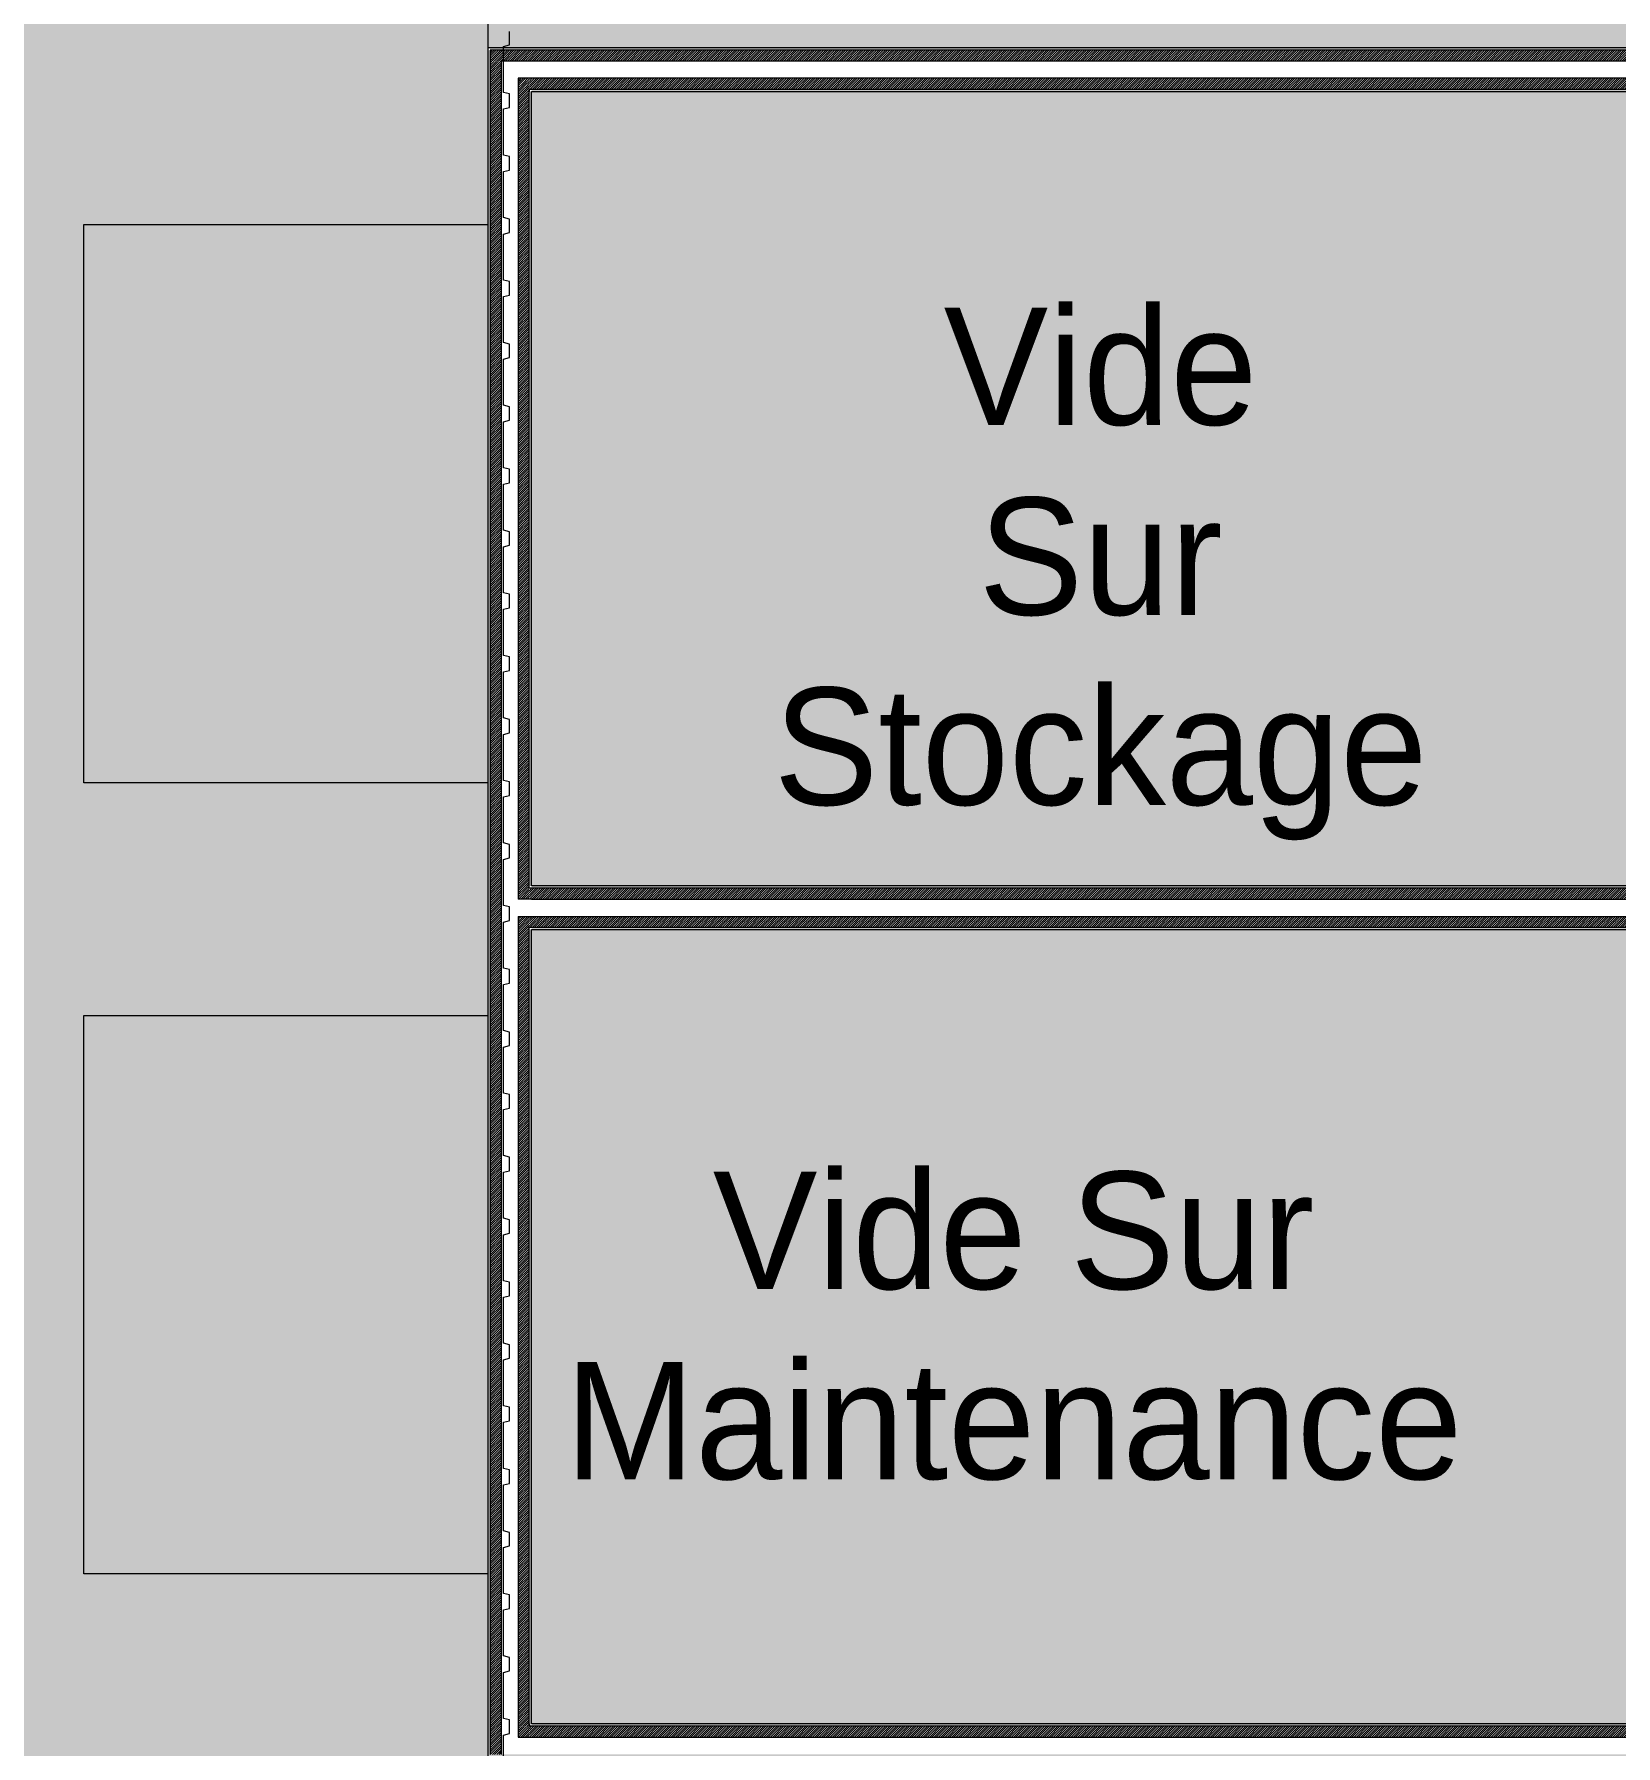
# Model space of a CAD drawing. Header units: millimetres. Extents: x 141848 to 1648660, y -465012 to -151356.
# Drawn here: x 393673 to 403791, y -216756 to -205809 of the extents above; entities that cross this region are included whole.
import ezdxf

# ---------------------------------------------------------------- set-up
doc = ezdxf.new("R2010")
doc.units = ezdxf.units.MM
doc.header["$MEASUREMENT"] = 0
doc.linetypes.add('Wipeout_Contour', pattern=[1000, 0, -1000])
for name, color, linetype in [('Hachure', 7, 'Continuous'), ('Intérieur - Agencement', 7, 'Continuous'), ('Sols_ Dalles', 7, 'Continuous')]:
    doc.layers.add(name, color=color, linetype=linetype)
doc.styles.add('STYLE_GENERE_1', font='')
doc.styles.get('STYLE_GENERE_1').set_extended_font_data('Agency FB')
pattern_1 = [(45, (0, 175), (-55.684659, 55.684659), [0, -52.5, 0, -78.75]), (110, (175, 175), (74.000794, 26.934086), [0, -38.5, 0, -66.5])]
pattern_2 = [(45, (0, 0), (-7.07106781, 7.07106781), [])]

# ---------------------------------------------------------------- blocks, each defined once
blk = doc.blocks.new('Dalle_9_1', base_point=(381460, -188434))
at = {"layer": 'Sols_ Dalles', "linetype": 'Continuous', "lineweight": 0, "true_color": 0x3f3f3f}
blk.add_hatch(color=250, dxfattribs=at).paths.add_polyline_path([(381460, -188434), (381460, -231396), (396575, -231396), (396575, -188434)])
at = {"layer": 'Sols_ Dalles', "color": 250, "linetype": 'Continuous', "lineweight": 5, "true_color": 0x1f1f1f, "flags": 128}
blk.add_lwpolyline([(381460, -188434), (396575, -188434), (396575, -231396), (381460, -231396)], close=True, dxfattribs=at)
blk = doc.blocks.new('Dalle_10_1', base_point=(396575, -216896))
at = {"layer": 'Sols_ Dalles', "linetype": 'Continuous', "lineweight": 0, "true_color": 0x3f3f3f}
blk.add_hatch(color=250, dxfattribs=at).paths.add_polyline_path([(396575, -216896), (396575, -231396), (404276, -231396), (404276, -216896), (414075, -216896), (414075, -205896), (404276, -205896), (404276, -188411), (396575, -188411), (396575, -205896)])
at = {"layer": 'Sols_ Dalles', "color": 250, "linetype": 'Continuous', "lineweight": 5, "true_color": 0x1f1f1f, "flags": 128}
blk.add_lwpolyline([(396575, -216896), (396575, -231396), (404276, -231396), (404276, -216896), (414075, -216896), (414075, -205896), (404276, -205896), (404276, -188411), (396575, -188411), (396575, -205896)], close=True, dxfattribs=at)
blk = doc.blocks.new('Mur_47_1', base_point=(396575, -205896))
at = {"color": 254, "linetype": 'Wipeout_Contour', "lineweight": 0, "ltscale": 1340543.712609688}
blk.add_wipeout([(396590, -205911), (396575, -205896), (396575, -205911)], dxfattribs=at)
at = {"color": 254, "linetype": 'Wipeout_Contour', "lineweight": 0, "ltscale": 1341615.655662227}
blk.add_wipeout([(396855, -206176), (396840, -206161), (396840, -206176)], dxfattribs=at)
at = {"linetype": 'Continuous', "lineweight": 5, "true_color": 0x5f5f5f}
h = blk.add_hatch(dxfattribs=at)
h.set_pattern_fill('Enduit_0001', color=251, style=0, pattern_type=2)
h.set_pattern_definition(pattern_1)
h.paths.add_polyline_path([(396590, -205911), (396575, -205896), (396575, -205911)])
h = blk.add_hatch(dxfattribs=at)
h.set_pattern_fill('Enduit_0001', color=251, style=0, pattern_type=2)
h.set_pattern_definition(pattern_1)
h.paths.add_polyline_path([(396855, -206176), (396840, -206161), (396840, -206176)])
at = {"color": 254, "linetype": 'Wipeout_Contour', "lineweight": 0, "ltscale": 1340703.891809104}
blk.add_wipeout([(396660, -205981), (396590, -205911), (396590, -205981)], dxfattribs=at)
at = {"linetype": 'Continuous', "lineweight": 5, "true_color": 0x5f5f5f}
h = blk.add_hatch(dxfattribs=at)
h.set_pattern_fill('Briques_terre_cuite__int_97', color=251, style=0, pattern_type=2)
h.set_pattern_definition(pattern_2)
h.paths.add_polyline_path([(396660, -205981), (396590, -205911), (396590, -205981)])
at = {"color": 254, "linetype": 'Wipeout_Contour', "lineweight": 0, "ltscale": 1800592.239460326}
blk.add_wipeout([(396590, -205911), (403996, -205911), (403996, -205896), (396590, -205896)], dxfattribs=at)
at = {"color": 254, "linetype": 'Wipeout_Contour', "lineweight": 0, "ltscale": 1341059.419599958}
blk.add_wipeout([(396770, -206091), (396660, -205981), (396660, -206091)], dxfattribs=at)
at = {"linetype": 'Continuous', "lineweight": 5, "true_color": 0x5f5f5f}
h = blk.add_hatch(dxfattribs=at)
h.set_pattern_fill('Enduit_0001', color=251, style=0, pattern_type=2)
h.set_pattern_definition(pattern_1)
h.paths.add_polyline_path([(396590, -205911), (403996, -205911), (403996, -205896), (396590, -205896)])
at = {"color": 254, "linetype": 'Wipeout_Contour', "lineweight": 0, "ltscale": 1341432.010441144}
blk.add_wipeout([(396840, -206161), (396770, -206091), (396770, -206161)], dxfattribs=at)
at = {"linetype": 'Continuous', "lineweight": 5, "true_color": 0x5f5f5f}
h = blk.add_hatch(dxfattribs=at)
h.set_pattern_fill('Briques_terre_cuite__int_97', color=251, style=0, pattern_type=2)
h.set_pattern_definition(pattern_2)
h.paths.add_polyline_path([(396840, -206161), (396770, -206091), (396770, -206161)])
at = {"color": 254, "linetype": 'Wipeout_Contour', "lineweight": 0, "ltscale": 1340548.765117391}
blk.add_wipeout([(396590, -205896), (396575, -205896), (396590, -205911)], dxfattribs=at)
at = {"color": 254, "linetype": 'Wipeout_Contour', "lineweight": 0, "ltscale": 1800820.990453616}
blk.add_wipeout([(396660, -205981), (404011, -205981), (404011, -205911), (396660, -205911)], dxfattribs=at)
at = {"linetype": 'Continuous', "lineweight": 5, "true_color": 0x5f5f5f}
h = blk.add_hatch(dxfattribs=at)
h.set_pattern_fill('Enduit_0001', color=251, style=0, pattern_type=2)
h.set_pattern_definition(pattern_1)
h.paths.add_polyline_path([(396590, -205896), (396575, -205896), (396590, -205911)])
h = blk.add_hatch(dxfattribs=at)
h.set_pattern_fill('Briques_terre_cuite__int_97', color=251, style=0, pattern_type=2)
h.set_pattern_definition(pattern_2)
h.paths.add_polyline_path([(396660, -205981), (404011, -205981), (404011, -205911), (396660, -205911)])
at = {"color": 254, "linetype": 'Wipeout_Contour', "lineweight": 0, "ltscale": 1801547.655244562}
blk.add_wipeout([(396855, -206176), (403996, -206176), (403996, -206161), (396855, -206161)], dxfattribs=at)
at = {"linetype": 'Continuous', "lineweight": 5, "true_color": 0x5f5f5f}
h = blk.add_hatch(dxfattribs=at)
h.set_pattern_fill('Enduit_0001', color=251, style=0, pattern_type=2)
h.set_pattern_definition(pattern_1)
h.paths.add_polyline_path([(396855, -206176), (403996, -206176), (403996, -206161), (396855, -206161)])
at = {"color": 254, "linetype": 'Wipeout_Contour', "lineweight": 0, "ltscale": 1340732.410093152}
blk.add_wipeout([(396660, -205911), (396590, -205911), (396660, -205981)], dxfattribs=at)
at = {"color": 254, "linetype": 'Wipeout_Contour', "lineweight": 0, "ltscale": 1801305.67495809}
blk.add_wipeout([(396770, -206091), (404081, -206091), (404081, -205981), (396770, -205981)], dxfattribs=at)
at = {"linetype": 'Continuous', "lineweight": 5, "true_color": 0x5f5f5f}
h = blk.add_hatch(dxfattribs=at)
h.set_pattern_fill('Briques_terre_cuite__int_97', color=251, style=0, pattern_type=2)
h.set_pattern_definition(pattern_2)
h.paths.add_polyline_path([(396660, -205911), (396590, -205911), (396660, -205981)])
at = {"color": 7, "linetype": 'Continuous', "lineweight": 5}
for p, q in [((396590, -205911), (396590, -205981)), ((396660, -205911), (396590, -205911)), ((404011, -205911), (396660, -205911))]:
    blk.add_line(p, q, dxfattribs=at)
at = {"color": 7, "linetype": 'Continuous', "lineweight": 5, "flags": 128}
for points in [[(396575, -205896), (396575, -205911)], [(403996, -205896), (396575, -205896)]]:
    blk.add_lwpolyline(points, dxfattribs=at)
at = {"color": 254, "linetype": 'Wipeout_Contour', "lineweight": 0, "ltscale": 1341620.702947887}
blk.add_wipeout([(396855, -206161), (396840, -206161), (396855, -206176)], dxfattribs=at)
at = {"linetype": 'Continuous', "lineweight": 5, "true_color": 0x5f5f5f}
h = blk.add_hatch(dxfattribs=at)
h.set_pattern_fill('Enduit_0001', color=251, style=0, pattern_type=2)
h.set_pattern_definition(pattern_1)
h.paths.add_polyline_path([(396855, -206161), (396840, -206161), (396855, -206176)])
at = {"color": 254, "linetype": 'Wipeout_Contour', "lineweight": 0, "ltscale": 1341104.991735137}
blk.add_wipeout([(396770, -205981), (396660, -205981), (396770, -206091)], dxfattribs=at)
at = {"color": 7, "linetype": 'Continuous', "lineweight": 5}
for p, q in [((396660, -205981), (396660, -206091)), ((396770, -205981), (396660, -205981)), ((404081, -205981), (396770, -205981))]:
    blk.add_line(p, q, dxfattribs=at)
at = {"color": 254, "linetype": 'Wipeout_Contour', "lineweight": 0, "ltscale": 1801469.942947924}
blk.add_wipeout([(396840, -206161), (404011, -206161), (404011, -206091), (396840, -206091)], dxfattribs=at)
at = {"linetype": 'Continuous', "lineweight": 5, "true_color": 0x5f5f5f}
h = blk.add_hatch(dxfattribs=at)
h.set_pattern_fill('Briques_terre_cuite__int_97', color=251, style=0, pattern_type=2)
h.set_pattern_definition(pattern_2)
h.paths.add_polyline_path([(396840, -206161), (404011, -206161), (404011, -206091), (396840, -206091)])
at = {"color": 254, "linetype": 'Wipeout_Contour', "lineweight": 0, "ltscale": 1341460.51244093}
blk.add_wipeout([(396840, -206091), (396770, -206091), (396840, -206161)], dxfattribs=at)
at = {"linetype": 'Continuous', "lineweight": 5, "true_color": 0x5f5f5f}
h = blk.add_hatch(dxfattribs=at)
h.set_pattern_fill('Briques_terre_cuite__int_97', color=251, style=0, pattern_type=2)
h.set_pattern_definition(pattern_2)
h.paths.add_polyline_path([(396840, -206091), (396770, -206091), (396840, -206161)])
at = {"color": 7, "linetype": 'Continuous', "lineweight": 5}
for p, q in [((396770, -206091), (396770, -206161)), ((396840, -206091), (396770, -206091)), ((404011, -206091), (396840, -206091)), ((396840, -206161), (396840, -206176)), ((396840, -206161), (404011, -206161))]:
    blk.add_line(p, q, dxfattribs=at)
at = {"color": 7, "linetype": 'Continuous', "lineweight": 5, "flags": 128}
blk.add_lwpolyline([(396855, -206176), (403996, -206176)], dxfattribs=at)
blk = doc.blocks.new('Mur_49_1', base_point=(414075, -216896))
at = {"color": 254, "linetype": 'Wipeout_Contour', "lineweight": 0, "ltscale": 1356353.496053145}
blk.add_wipeout([(396840, -216616), (396840, -216631), (396855, -216616)], dxfattribs=at)
at = {"color": 254, "linetype": 'Wipeout_Contour', "lineweight": 0, "ltscale": 1356130.70415378}
blk.add_wipeout([(396660, -216701), (396660, -216811), (396770, -216701)], dxfattribs=at)
at = {"linetype": 'Continuous', "lineweight": 5, "true_color": 0x5f5f5f}
h = blk.add_hatch(dxfattribs=at)
h.set_pattern_fill('Enduit_0001', color=251, style=0, pattern_type=2)
h.set_pattern_definition(pattern_1)
h.paths.add_polyline_path([(396840, -216616), (396840, -216631), (396855, -216616)])
at = {"color": 254, "linetype": 'Wipeout_Contour', "lineweight": 0, "ltscale": 1356265.372197716}
blk.add_wipeout([(396770, -216631), (396770, -216701), (396840, -216631)], dxfattribs=at)
at = {"linetype": 'Continuous', "lineweight": 5, "true_color": 0x5f5f5f}
h = blk.add_hatch(dxfattribs=at)
h.set_pattern_fill('Briques_terre_cuite__int_97', color=251, style=0, pattern_type=2)
h.set_pattern_definition(pattern_2)
h.paths.add_polyline_path([(396770, -216631), (396770, -216701), (396840, -216631)])
at = {"color": 254, "linetype": 'Wipeout_Contour', "lineweight": 0, "ltscale": 1356373.450516287}
blk.add_wipeout([(396855, -216616), (396840, -216631), (396855, -216631)], dxfattribs=at)
at = {"color": 254, "linetype": 'Wipeout_Contour', "lineweight": 0, "ltscale": 1356279.579442101}
blk.add_wipeout([(396770, -216701), (396660, -216811), (396770, -216811)], dxfattribs=at)
at = {"linetype": 'Continuous', "lineweight": 5, "true_color": 0x5f5f5f}
h = blk.add_hatch(dxfattribs=at)
h.set_pattern_fill('Enduit_0001', color=251, style=0, pattern_type=2)
h.set_pattern_definition(pattern_1)
h.paths.add_polyline_path([(396855, -216616), (396840, -216631), (396855, -216631)])
at = {"color": 7, "linetype": 'Continuous', "lineweight": 5}
blk.add_line((396660, -216701), (396660, -216811), dxfattribs=at)
at = {"color": 254, "linetype": 'Wipeout_Contour', "lineweight": 0, "ltscale": 1821324.508701879}
blk.add_wipeout([(404081, -216701), (396770, -216701), (396770, -216811), (404081, -216811)], dxfattribs=at)
at = {"color": 254, "linetype": 'Wipeout_Contour', "lineweight": 0, "ltscale": 1821071.633639249}
blk.add_wipeout([(403996, -216616), (396855, -216616), (396855, -216631), (403996, -216631)], dxfattribs=at)
at = {"linetype": 'Continuous', "lineweight": 5, "true_color": 0x5f5f5f}
h = blk.add_hatch(dxfattribs=at)
h.set_pattern_fill('Enduit_0001', color=251, style=0, pattern_type=2)
h.set_pattern_definition(pattern_1)
h.paths.add_polyline_path([(403996, -216616), (396855, -216616), (396855, -216631), (403996, -216631)])
at = {"color": 254, "linetype": 'Wipeout_Contour', "lineweight": 0, "ltscale": 1356359.958363425}
blk.add_wipeout([(396840, -216631), (396770, -216701), (396840, -216701)], dxfattribs=at)
at = {"linetype": 'Continuous', "lineweight": 5, "true_color": 0x5f5f5f}
h = blk.add_hatch(dxfattribs=at)
h.set_pattern_fill('Briques_terre_cuite__int_97', color=251, style=0, pattern_type=2)
h.set_pattern_definition(pattern_2)
h.paths.add_polyline_path([(396840, -216631), (396770, -216701), (396840, -216701)])
at = {"color": 7, "linetype": 'Continuous', "lineweight": 5}
blk.add_line((396770, -216631), (396770, -216701), dxfattribs=at)
at = {"color": 254, "linetype": 'Wipeout_Contour', "lineweight": 0, "ltscale": 1821152.642929651}
blk.add_wipeout([(404011, -216631), (396840, -216631), (396840, -216701), (404011, -216701)], dxfattribs=at)
at = {"linetype": 'Continuous', "lineweight": 5, "true_color": 0x5f5f5f}
h = blk.add_hatch(dxfattribs=at)
h.set_pattern_fill('Briques_terre_cuite__int_97', color=251, style=0, pattern_type=2)
h.set_pattern_definition(pattern_2)
h.paths.add_polyline_path([(404011, -216631), (396840, -216631), (396840, -216701), (404011, -216701)])
at = {"color": 7, "linetype": 'Continuous', "lineweight": 5}
for p, q in [((396840, -216616), (396840, -216631)), ((404011, -216631), (396840, -216631)), ((396770, -216701), (396840, -216701)), ((396840, -216701), (404011, -216701))]:
    blk.add_line(p, q, dxfattribs=at)
at = {"color": 7, "linetype": 'Continuous', "lineweight": 5, "flags": 128}
blk.add_lwpolyline([(403996, -216616), (396855, -216616)], dxfattribs=at)
blk = doc.blocks.new('Mur_50_1', base_point=(396575, -216896))
at = {"color": 254, "linetype": 'Wipeout_Contour', "lineweight": 0, "ltscale": 1797728.550191068}
blk.add_wipeout([(396590, -216881), (396590, -205911), (396575, -205911), (396575, -216881)], dxfattribs=at)
at = {"color": 254, "linetype": 'Wipeout_Contour', "lineweight": 0, "ltscale": 1793567.308940353}
blk.add_wipeout([(396855, -211256), (396855, -206176), (396840, -206176), (396840, -211256)], dxfattribs=at)
at = {"color": 254, "linetype": 'Wipeout_Contour', "lineweight": 0, "ltscale": 1798808.989187845}
blk.add_wipeout([(396855, -211536), (396855, -211521), (396840, -211521), (396840, -211536)], dxfattribs=at)
at = {"linetype": 'Continuous', "lineweight": 5, "true_color": 0x5f5f5f}
h = blk.add_hatch(dxfattribs=at)
h.set_pattern_fill('Enduit_0001', color=251, style=0, pattern_type=2)
h.set_pattern_definition(pattern_1)
h.paths.add_polyline_path([(396590, -216881), (396590, -205911), (396575, -205911), (396575, -216881)])
h = blk.add_hatch(dxfattribs=at)
h.set_pattern_fill('Enduit_0001', color=251, style=0, pattern_type=2)
h.set_pattern_definition(pattern_1)
h.paths.add_polyline_path([(396855, -211256), (396855, -206176), (396840, -206176), (396840, -211256)])
h = blk.add_hatch(dxfattribs=at)
h.set_pattern_fill('Enduit_0001', color=251, style=0, pattern_type=2)
h.set_pattern_definition(pattern_1)
h.paths.add_polyline_path([(396855, -211536), (396855, -211521), (396840, -211521), (396840, -211536)])
at = {"color": 254, "linetype": 'Wipeout_Contour', "lineweight": 0, "ltscale": 1797875.923171523}
blk.add_wipeout([(396660, -216811), (396660, -205981), (396590, -205981), (396590, -216811)], dxfattribs=at)
at = {"color": 254, "linetype": 'Wipeout_Contour', "lineweight": 0, "ltscale": 1798310.636444219}
blk.add_wipeout([(396855, -211271), (396855, -211256), (396840, -211256), (396840, -211271)], dxfattribs=at)
at = {"color": 254, "linetype": 'Wipeout_Contour', "lineweight": 0, "ltscale": 1803646.683495411}
blk.add_wipeout([(396855, -216616), (396855, -211536), (396840, -211536), (396840, -216616)], dxfattribs=at)
at = {"linetype": 'Continuous', "lineweight": 5, "true_color": 0x5f5f5f}
h = blk.add_hatch(dxfattribs=at)
h.set_pattern_fill('Briques_terre_cuite__int_97', color=251, style=0, pattern_type=2)
h.set_pattern_definition(pattern_2)
h.paths.add_polyline_path([(396660, -216811), (396660, -205981), (396590, -205981), (396590, -216811)])
h = blk.add_hatch(dxfattribs=at)
h.set_pattern_fill('Enduit_0001', color=251, style=0, pattern_type=2)
h.set_pattern_definition(pattern_1)
h.paths.add_polyline_path([(396855, -211271), (396855, -211256), (396840, -211256), (396840, -211271)])
h = blk.add_hatch(dxfattribs=at)
h.set_pattern_fill('Enduit_0001', color=251, style=0, pattern_type=2)
h.set_pattern_definition(pattern_1)
h.paths.add_polyline_path([(396855, -216616), (396855, -211536), (396840, -211536), (396840, -216616)])
at = {"color": 7, "linetype": 'Continuous', "lineweight": 5}
for p, q in [((396590, -205911), (396590, -205981)), ((396590, -205981), (396590, -216811))]:
    blk.add_line(p, q, dxfattribs=at)
at = {"color": 7, "linetype": 'Continuous', "lineweight": 5, "flags": 128}
blk.add_lwpolyline([(396575, -205911), (396575, -216881)], dxfattribs=at)
at = {"color": 254, "linetype": 'Wipeout_Contour', "lineweight": 0, "ltscale": 1793099.785314525}
blk.add_wipeout([(396770, -211341), (396770, -206091), (396660, -206091), (396660, -211341)], dxfattribs=at)
at = {"color": 7, "linetype": 'Continuous', "lineweight": 5}
blk.add_line((396660, -205981), (396660, -206091), dxfattribs=at)
at = {"color": 254, "linetype": 'Wipeout_Contour', "lineweight": 0, "ltscale": 1793417.120002518}
blk.add_wipeout([(396840, -211271), (396840, -206161), (396770, -206161), (396770, -211271)], dxfattribs=at)
at = {"color": 254, "linetype": 'Wipeout_Contour', "lineweight": 0, "ltscale": 1798092.010114519}
blk.add_wipeout([(396770, -211451), (396770, -211341), (396660, -211341), (396660, -211451)], dxfattribs=at)
at = {"linetype": 'Continuous', "lineweight": 5, "true_color": 0x5f5f5f}
h = blk.add_hatch(dxfattribs=at)
h.set_pattern_fill('Briques_terre_cuite__int_97', color=251, style=0, pattern_type=2)
h.set_pattern_definition(pattern_2)
h.paths.add_polyline_path([(396840, -211271), (396840, -206161), (396770, -206161), (396770, -211271)])
at = {"color": 7, "linetype": 'Continuous', "lineweight": 5}
for p, q in [((396660, -206091), (396660, -211341)), ((396770, -206091), (396770, -206161)), ((396840, -206161), (396840, -206176))]:
    blk.add_line(p, q, dxfattribs=at)
at = {"color": 254, "linetype": 'Wipeout_Contour', "lineweight": 0, "ltscale": 1803181.756235263}
blk.add_wipeout([(396770, -216701), (396770, -211451), (396660, -211451), (396660, -216701)], dxfattribs=at)
at = {"color": 7, "linetype": 'Continuous', "lineweight": 5}
for p, q in [((396660, -211341), (396660, -211451)), ((396660, -211451), (396660, -216701)), ((396660, -216701), (396660, -216811))]:
    blk.add_line(p, q, dxfattribs=at)
at = {"color": 254, "linetype": 'Wipeout_Contour', "lineweight": 0, "ltscale": 1798240.480888422}
blk.add_wipeout([(396840, -211341), (396840, -211271), (396770, -211271), (396770, -211341)], dxfattribs=at)
at = {"color": 254, "linetype": 'Wipeout_Contour', "lineweight": 0, "ltscale": 1798579.012884857}
blk.add_wipeout([(396840, -211521), (396840, -211451), (396770, -211451), (396770, -211521)], dxfattribs=at)
at = {"linetype": 'Continuous', "lineweight": 5, "true_color": 0x5f5f5f}
h = blk.add_hatch(dxfattribs=at)
h.set_pattern_fill('Briques_terre_cuite__int_97', color=251, style=0, pattern_type=2)
h.set_pattern_definition(pattern_2)
h.paths.add_polyline_path([(396840, -211341), (396840, -211271), (396770, -211271), (396770, -211341)])
h = blk.add_hatch(dxfattribs=at)
h.set_pattern_fill('Briques_terre_cuite__int_97', color=251, style=0, pattern_type=2)
h.set_pattern_definition(pattern_2)
h.paths.add_polyline_path([(396840, -211521), (396840, -211451), (396770, -211451), (396770, -211521)])
at = {"color": 7, "linetype": 'Continuous', "lineweight": 5}
for p, q in [((396770, -206161), (396770, -211271)), ((396840, -211271), (396840, -206176)), ((396770, -211271), (396770, -211341)), ((396855, -211271), (396840, -211271)), ((396840, -211341), (396770, -211341)), ((396770, -211451), (396840, -211451))]:
    blk.add_line(p, q, dxfattribs=at)
at = {"color": 7, "linetype": 'Continuous', "lineweight": 5, "flags": 128}
blk.add_lwpolyline([(396855, -211256), (396855, -206176)], dxfattribs=at)
at = {"color": 254, "linetype": 'Wipeout_Contour', "lineweight": 0, "ltscale": 1803497.330989118}
blk.add_wipeout([(396840, -216631), (396840, -211521), (396770, -211521), (396770, -216631)], dxfattribs=at)
at = {"linetype": 'Continuous', "lineweight": 5, "true_color": 0x5f5f5f}
h = blk.add_hatch(dxfattribs=at)
h.set_pattern_fill('Briques_terre_cuite__int_97', color=251, style=0, pattern_type=2)
h.set_pattern_definition(pattern_2)
h.paths.add_polyline_path([(396840, -216631), (396840, -211521), (396770, -211521), (396770, -216631)])
at = {"color": 7, "linetype": 'Continuous', "lineweight": 5}
for p, q in [((396770, -211451), (396770, -211521)), ((396770, -211521), (396770, -216631)), ((396840, -211521), (396855, -211521)), ((396840, -216616), (396840, -211521)), ((396770, -216631), (396770, -216701)), ((396840, -216616), (396840, -216631))]:
    blk.add_line(p, q, dxfattribs=at)
at = {"color": 7, "linetype": 'Continuous', "lineweight": 5, "flags": 128}
blk.add_lwpolyline([(396855, -216616), (396855, -211536)], dxfattribs=at)
blk = doc.blocks.new('Mur_56_1', base_point=(404276, -211396))
at = {"color": 254, "linetype": 'Wipeout_Contour', "lineweight": 0, "ltscale": 1798390.532274812}
blk.add_wipeout([(396855, -211341), (396855, -211271), (396840, -211271), (396840, -211341)], dxfattribs=at)
at = {"color": 254, "linetype": 'Wipeout_Contour', "lineweight": 0, "ltscale": 1824037.77991171}
blk.add_wipeout([(403996, -211451), (403996, -211521), (404011, -211521), (404011, -211451)], dxfattribs=at)
at = {"linetype": 'Continuous', "lineweight": 5, "true_color": 0x5f5f5f}
h = blk.add_hatch(dxfattribs=at)
h.set_pattern_fill('Briques_terre_cuite__int_97', color=251, style=0, pattern_type=2)
h.set_pattern_definition(pattern_2)
h.paths.add_polyline_path([(396855, -211341), (396855, -211271), (396840, -211271), (396840, -211341)])
h = blk.add_hatch(dxfattribs=at)
h.set_pattern_fill('Briques_terre_cuite__int_97', color=251, style=0, pattern_type=2)
h.set_pattern_definition(pattern_2)
h.paths.add_polyline_path([(403996, -211451), (403996, -211521), (404011, -211521), (404011, -211451)])
at = {"color": 254, "linetype": 'Wipeout_Contour', "lineweight": 0, "ltscale": 1798559.762360394}
blk.add_wipeout([(396855, -211451), (396855, -211341), (396840, -211341), (396840, -211451)], dxfattribs=at)
at = {"color": 254, "linetype": 'Wipeout_Contour', "lineweight": 0, "ltscale": 1823870.855199742}
blk.add_wipeout([(403996, -211341), (403996, -211451), (404011, -211451), (404011, -211341)], dxfattribs=at)
at = {"color": 254, "linetype": 'Wipeout_Contour', "lineweight": 0, "ltscale": 1823703.973803495}
blk.add_wipeout([(403996, -211271), (403996, -211341), (404011, -211341), (404011, -211271)], dxfattribs=at)
at = {"color": 254, "linetype": 'Wipeout_Contour', "lineweight": 0, "ltscale": 1798729.036029094}
blk.add_wipeout([(396855, -211521), (396855, -211451), (396840, -211451), (396840, -211521)], dxfattribs=at)
at = {"linetype": 'Continuous', "lineweight": 5, "true_color": 0x5f5f5f}
h = blk.add_hatch(dxfattribs=at)
h.set_pattern_fill('Briques_terre_cuite__int_97', color=251, style=0, pattern_type=2)
h.set_pattern_definition(pattern_2)
h.paths.add_polyline_path([(403996, -211271), (403996, -211341), (404011, -211341), (404011, -211271)])
h = blk.add_hatch(dxfattribs=at)
h.set_pattern_fill('Briques_terre_cuite__int_97', color=251, style=0, pattern_type=2)
h.set_pattern_definition(pattern_2)
h.paths.add_polyline_path([(396855, -211521), (396855, -211451), (396840, -211451), (396840, -211521)])
at = {"color": 254, "linetype": 'Wipeout_Contour', "lineweight": 0, "ltscale": 1810967.866572908}
blk.add_wipeout([(403996, -211256), (396855, -211256), (396855, -211271), (403996, -211271)], dxfattribs=at)
at = {"color": 254, "linetype": 'Wipeout_Contour', "lineweight": 0, "ltscale": 1798409.725094299}
blk.add_wipeout([(396840, -211451), (396840, -211341), (396770, -211341), (396770, -211451)], dxfattribs=at)
at = {"color": 254, "linetype": 'Wipeout_Contour', "lineweight": 0, "ltscale": 1824021.483892066}
blk.add_wipeout([(404011, -211341), (404011, -211451), (404081, -211451), (404081, -211341)], dxfattribs=at)
at = {"color": 254, "linetype": 'Wipeout_Contour', "lineweight": 0, "ltscale": 1811462.761242796}
blk.add_wipeout([(396855, -211536), (403996, -211536), (403996, -211521), (396855, -211521)], dxfattribs=at)
at = {"linetype": 'Continuous', "lineweight": 5, "true_color": 0x5f5f5f}
h = blk.add_hatch(dxfattribs=at)
h.set_pattern_fill('Enduit_0001', color=251, style=0, pattern_type=2)
h.set_pattern_definition(pattern_1)
h.paths.add_polyline_path([(403996, -211256), (396855, -211256), (396855, -211271), (403996, -211271)])
h = blk.add_hatch(dxfattribs=at)
h.set_pattern_fill('Enduit_0001', color=251, style=0, pattern_type=2)
h.set_pattern_definition(pattern_1)
h.paths.add_polyline_path([(396855, -211536), (403996, -211536), (403996, -211521), (396855, -211521)])
at = {"color": 254, "linetype": 'Wipeout_Contour', "lineweight": 0, "ltscale": 1811383.362768654}
blk.add_wipeout([(396855, -211521), (403996, -211521), (403996, -211451), (396855, -211451)], dxfattribs=at)
at = {"linetype": 'Continuous', "lineweight": 5, "true_color": 0x5f5f5f}
h = blk.add_hatch(dxfattribs=at)
h.set_pattern_fill('Briques_terre_cuite__int_97', color=251, style=0, pattern_type=2)
h.set_pattern_definition(pattern_2)
h.paths.add_polyline_path([(396855, -211521), (403996, -211521), (403996, -211451), (396855, -211451)])
at = {"color": 7, "linetype": 'Continuous', "lineweight": 5}
for p, q in [((396840, -211521), (396855, -211521)), ((396855, -211521), (403996, -211521)), ((403996, -211521), (404011, -211521))]:
    blk.add_line(p, q, dxfattribs=at)
at = {"color": 7, "linetype": 'Continuous', "lineweight": 5, "flags": 128}
blk.add_lwpolyline([(396855, -211536), (403996, -211536)], dxfattribs=at)
at = {"color": 254, "linetype": 'Wipeout_Contour', "lineweight": 0, "ltscale": 1811215.263606972}
blk.add_wipeout([(396855, -211451), (403996, -211451), (403996, -211341), (396855, -211341)], dxfattribs=at)
at = {"color": 7, "linetype": 'Continuous', "lineweight": 5}
for p, q in [((396770, -211451), (396840, -211451)), ((396840, -211451), (396855, -211451)), ((396855, -211451), (403996, -211451)), ((403996, -211451), (404011, -211451)), ((404011, -211451), (404081, -211451))]:
    blk.add_line(p, q, dxfattribs=at)
at = {"color": 254, "linetype": 'Wipeout_Contour', "lineweight": 0, "ltscale": 1811047.207894712}
blk.add_wipeout([(396855, -211341), (403996, -211341), (403996, -211271), (396855, -211271)], dxfattribs=at)
at = {"linetype": 'Continuous', "lineweight": 5, "true_color": 0x5f5f5f}
h = blk.add_hatch(dxfattribs=at)
h.set_pattern_fill('Briques_terre_cuite__int_97', color=251, style=0, pattern_type=2)
h.set_pattern_definition(pattern_2)
h.paths.add_polyline_path([(396855, -211341), (403996, -211341), (403996, -211271), (396855, -211271)])
at = {"color": 7, "linetype": 'Continuous', "lineweight": 5}
for p, q in [((396855, -211271), (396840, -211271)), ((403996, -211271), (396855, -211271)), ((404011, -211271), (403996, -211271)), ((396840, -211341), (396770, -211341)), ((396855, -211341), (396840, -211341)), ((396855, -211341), (403996, -211341)), ((404011, -211341), (403996, -211341)), ((404081, -211341), (404011, -211341))]:
    blk.add_line(p, q, dxfattribs=at)
at = {"color": 7, "linetype": 'Continuous', "lineweight": 5, "flags": 128}
blk.add_lwpolyline([(403996, -211256), (396855, -211256)], dxfattribs=at)
blk = doc.blocks.new('Tôle profilée 25_2')
at = {"color": 7, "linetype": 'Continuous', "lineweight": 5}
for p, q in [((0, 28400), (0, 28252.775)), ((0, 28252.775), (-38, 28243.25)), ((-38, 28243.25), (-38, 28156.75)), ((-38, 28156.75), (0, 28147.225)), ((0, 28147.225), (0, 28000)), ((0, 28000), (0, 27852.775)), ((0, 27852.775), (-38, 27843.25)), ((-38, 27843.25), (-38, 27756.75)), ((-38, 27756.75), (0, 27747.225)), ((0, 27747.225), (0, 27600)), ((0, 27600), (0, 27452.775)), ((0, 27452.775), (-38, 27443.25)), ((-38, 27443.25), (-38, 27356.75)), ((-38, 27356.75), (0, 27347.225)), ((0, 27347.225), (0, 27200)), ((0, 27200), (0, 27052.775)), ((0, 27052.775), (-38, 27043.25)), ((-38, 27043.25), (-38, 26956.75)), ((-38, 26956.75), (0, 26947.225)), ((0, 26947.225), (0, 26800)), ((0, 26800), (0, 26652.775)), ((0, 26652.775), (-38, 26643.25)), ((-38, 26643.25), (-38, 26556.75)), ((-38, 26556.75), (0, 26547.225)), ((0, 26547.225), (0, 26400)), ((0, 26400), (0, 26252.775)), ((0, 26252.775), (-38, 26243.25)), ((-38, 26243.25), (-38, 26156.75)), ((-38, 26156.75), (0, 26147.225)), ((0, 26147.225), (0, 26000)), ((0, 26000), (0, 25852.775)), ((0, 25852.775), (-38, 25843.25)), ((-38, 25843.25), (-38, 25756.75)), ((-38, 25756.75), (0, 25747.225)), ((0, 25747.225), (0, 25600)), ((0, 25600), (0, 25452.775)), ((0, 25452.775), (-38, 25443.25)), ((-38, 25443.25), (-38, 25356.75)), ((-38, 25356.75), (0, 25347.225)), ((0, 25347.225), (0, 25200)), ((0, 25200), (0, 25052.775)), ((0, 25052.775), (-38, 25043.25)), ((-38, 25043.25), (-38, 24956.75)), ((-38, 24956.75), (0, 24947.225)), ((0, 24947.225), (0, 24800)), ((0, 24800), (0, 24652.775)), ((0, 24652.775), (-38, 24643.25)), ((-38, 24643.25), (-38, 24556.75)), ((-38, 24556.75), (0, 24547.225)), ((0, 24547.225), (0, 24400)), ((0, 24400), (0, 24252.775)), ((0, 24252.775), (-38, 24243.25)), ((-38, 24243.25), (-38, 24156.75)), ((-38, 24156.75), (0, 24147.225)), ((0, 24147.225), (0, 24000)), ((0, 24000), (0, 23852.775)), ((0, 23852.775), (-38, 23843.25)), ((-38, 23843.25), (-38, 23756.75)), ((-38, 23756.75), (0, 23747.225)), ((0, 23747.225), (0, 23600)), ((0, 23600), (0, 23452.775)), ((0, 23452.775), (-38, 23443.25)), ((-38, 23443.25), (-38, 23356.75)), ((-38, 23356.75), (0, 23347.225)), ((0, 23347.225), (0, 23200)), ((0, 23200), (0, 23052.775)), ((0, 23052.775), (-38, 23043.25)), ((-38, 23043.25), (-38, 22956.75)), ((-38, 22956.75), (0, 22947.225)), ((0, 22947.225), (0, 22800)), ((0, 22800), (0, 22652.775)), ((0, 22652.775), (-38, 22643.25)), ((-38, 22643.25), (-38, 22556.75)), ((-38, 22556.75), (0, 22547.225)), ((0, 22547.225), (0, 22400)), ((0, 22400), (0, 22252.775)), ((0, 22252.775), (-38, 22243.25)), ((-38, 22243.25), (-38, 22156.75)), ((-38, 22156.75), (0, 22147.225)), ((0, 22147.225), (0, 22000)), ((0, 22000), (0, 21852.775)), ((0, 21852.775), (-38, 21843.25)), ((-38, 21843.25), (-38, 21756.75)), ((-38, 21756.75), (0, 21747.225)), ((0, 21747.225), (0, 21600)), ((0, 21600), (0, 21452.775)), ((0, 21452.775), (-38, 21443.25)), ((-38, 21443.25), (-38, 21356.75)), ((-38, 21356.75), (0, 21347.225)), ((0, 21347.225), (0, 21200)), ((0, 21200), (0, 21052.775)), ((0, 21052.775), (-38, 21043.25)), ((-38, 21043.25), (-38, 20956.75)), ((-38, 20956.75), (0, 20947.225)), ((0, 20947.225), (0, 20800)), ((0, 20800), (0, 20652.775)), ((0, 20652.775), (-38, 20643.25)), ((-38, 20643.25), (-38, 20556.75)), ((-38, 20556.75), (0, 20547.225)), ((0, 20547.225), (0, 20400)), ((0, 20400), (0, 20252.775)), ((0, 20252.775), (-38, 20243.25)), ((-38, 20243.25), (-38, 20156.75)), ((-38, 20156.75), (0, 20147.225)), ((0, 20147.225), (0, 20000)), ((0, 20000), (0, 19852.775)), ((0, 19852.775), (-38, 19843.25)), ((-38, 19843.25), (-38, 19756.75)), ((-38, 19756.75), (0, 19747.225)), ((0, 19747.225), (0, 19600)), ((0, 19600), (0, 19452.775)), ((0, 19452.775), (-38, 19443.25)), ((-38, 19443.25), (-38, 19356.75)), ((-38, 19356.75), (0, 19347.225)), ((0, 19347.225), (0, 19200)), ((0, 19200), (0, 19052.775)), ((0, 19052.775), (-38, 19043.25)), ((-38, 19043.25), (-38, 18956.75)), ((-38, 18956.75), (0, 18947.225)), ((0, 18947.225), (0, 18800)), ((0, 18800), (0, 18652.775)), ((0, 18652.775), (-38, 18643.25)), ((-38, 18643.25), (-38, 18556.75)), ((-38, 18556.75), (0, 18547.225)), ((0, 18547.225), (0, 18400)), ((0, 18400), (0, 18252.775)), ((0, 18252.775), (-38, 18243.25)), ((-38, 18243.25), (-38, 18156.75)), ((-38, 18156.75), (0, 18147.225)), ((0, 18147.225), (0, 18000)), ((0, 18000), (0, 17852.775)), ((0, 17852.775), (-38, 17843.25)), ((-38, 17843.25), (-38, 17756.75)), ((-38, 17756.75), (0, 17747.225)), ((0, 17747.225), (0, 17600)), ((0, 17600), (0, 17452.775)), ((0, 17452.775), (-38, 17443.25)), ((-38, 17443.25), (-38, 17356.75))]:
    blk.add_line(p, q, dxfattribs=at)

msp = doc.modelspace()

# ---------------------------------------------------------------- hatches: boundary and pattern name
at = {"layer": 'Intérieur - Agencement', "linetype": 'Continuous', "lineweight": 5}
for points in [[(397249.562, -206561.94), (403322.631, -206561.94), (397825.664, -207210.054), (397249.562, -211026.726)], [(397249.562, -211938.886), (403322.631, -211938.886), (397825.664, -212587), (397249.562, -216403.672)]]:
    msp.add_hatch(color=9, dxfattribs=at).paths.add_polyline_path(points)
at = {"layer": 'Sols_ Dalles', "linetype": 'Continuous', "lineweight": 0, "true_color": 0x102f29}
for points in [[(393989.798, -207025.765), (396575.061, -207025.765), (396575.061, -210597.389), (393989.798, -210597.389)], [(393989.798, -212084.961), (396575.061, -212084.961), (396575.061, -215656.584), (393989.798, -215656.584)]]:
    msp.add_hatch(color=118, dxfattribs=at).paths.add_polyline_path(points)

# ---------------------------------------------------------------- linework, layer by layer
at = {"layer": 'Sols_ Dalles', "color": 7, "linetype": 'Continuous', "lineweight": 5, "flags": 128}
for points in [[(393989.798, -207025.765), (396575.061, -207025.765), (396575.061, -210597.389), (393989.798, -210597.389)], [(393989.798, -212084.961), (396575.061, -212084.961), (396575.061, -215656.584), (393989.798, -215656.584)]]:
    msp.add_lwpolyline(points, close=True, dxfattribs=at)

# ---------------------------------------------------------------- block references
at = {"layer": 'Sols_ Dalles', "color": 250, "linetype": 'Continuous', "lineweight": 5, "true_color": 0x1f1f1f}
for name, p in [('Dalle_9_1', (381460.201, -188433.997)), ('Dalle_10_1', (396575.061, -216895.57))]:
    msp.add_blockref(name, p, dxfattribs=at)

# ---------------------------------------------------------------- texts
at = {"layer": 'Hachure', "color": 250, "linetype": 'Continuous', "lineweight": 5, "true_color": 0x1f1f1f, "char_height": 750, "attachment_point": 5, "style": 'STYLE_GENERE_1'}
for s, insert, width, line_spacing_factor in [('\\A1;{\\pqc;\\fAgency FB|b0|i0|c0|p34;Vide Sur \\fAgency FB|b0|i0|c0|p34;Stockage}', (400494.552, -209260.398), 3785.41, 0.972106), ('\\A1;{\\pqc;\\fAgency FB|b0|i0|c0|p34;Vide Sur \\fAgency FB|b0|i0|c0|p34;Maintenance}', (399937.912, -214072.594), 4048.0191, 0.97291)]:
    msp.add_mtext(s, dxfattribs=dict(at, insert=insert, width=width, line_spacing_factor=line_spacing_factor))

# ---------------------------------------------------------------- next in the draw order: block references
at = {"color": 7, "lineweight": 5}
for name, p in [('Mur_47_1', (396575.061, -205895.57)), ('Mur_49_1', (414074.561, -216895.57))]:
    msp.add_blockref(name, p, dxfattribs=at)

# ---------------------------------------------------------------- next in the draw order: block references
msp.add_blockref('Mur_50_1', (396575.061, -216895.57), dxfattribs=at)

# ---------------------------------------------------------------- next in the draw order: block references
at = {"color": 7, "linetype": 'Continuous', "lineweight": 5, "zscale": 1000, "rotation": 180}
msp.add_blockref('Tôle profilée 25_2', (396675.061, -188433.997), dxfattribs=at)
at = {"color": 7, "lineweight": 5}
msp.add_blockref('Mur_56_1', (404275.553, -211395.57), dxfattribs=at)

doc.saveas('drawing.dxf')
